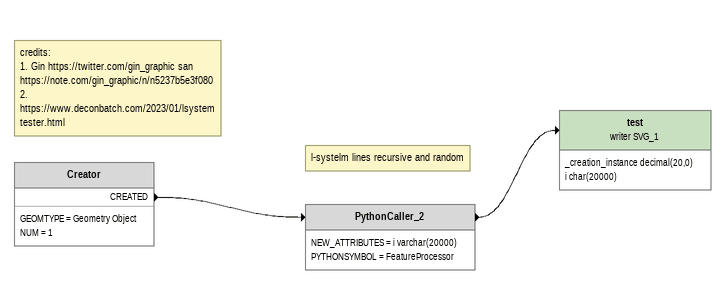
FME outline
Note: credits: / 1. Gin https://twitter.com/gin_graphic san / https://note.com/gin_graphic/n/n5237b5e3f080 / 2. https://www.deconbatch.com/2023/01/lsystemtester.html
Creator
    GEOMTYPE = Geometry Object
    NUM = 1
    CREATED -> PythonCaller_2
Note: l-systelm lines recursive and random
PythonCaller_2
    NEW_ATTRIBUTES = i varchar(20000)
    PYTHONSYMBOL = FeatureProcessor
    -> test (writer SVG_1)
test (writer SVG_1)
    attributes: _creation_instance decimal(20,0), i char(20000)
